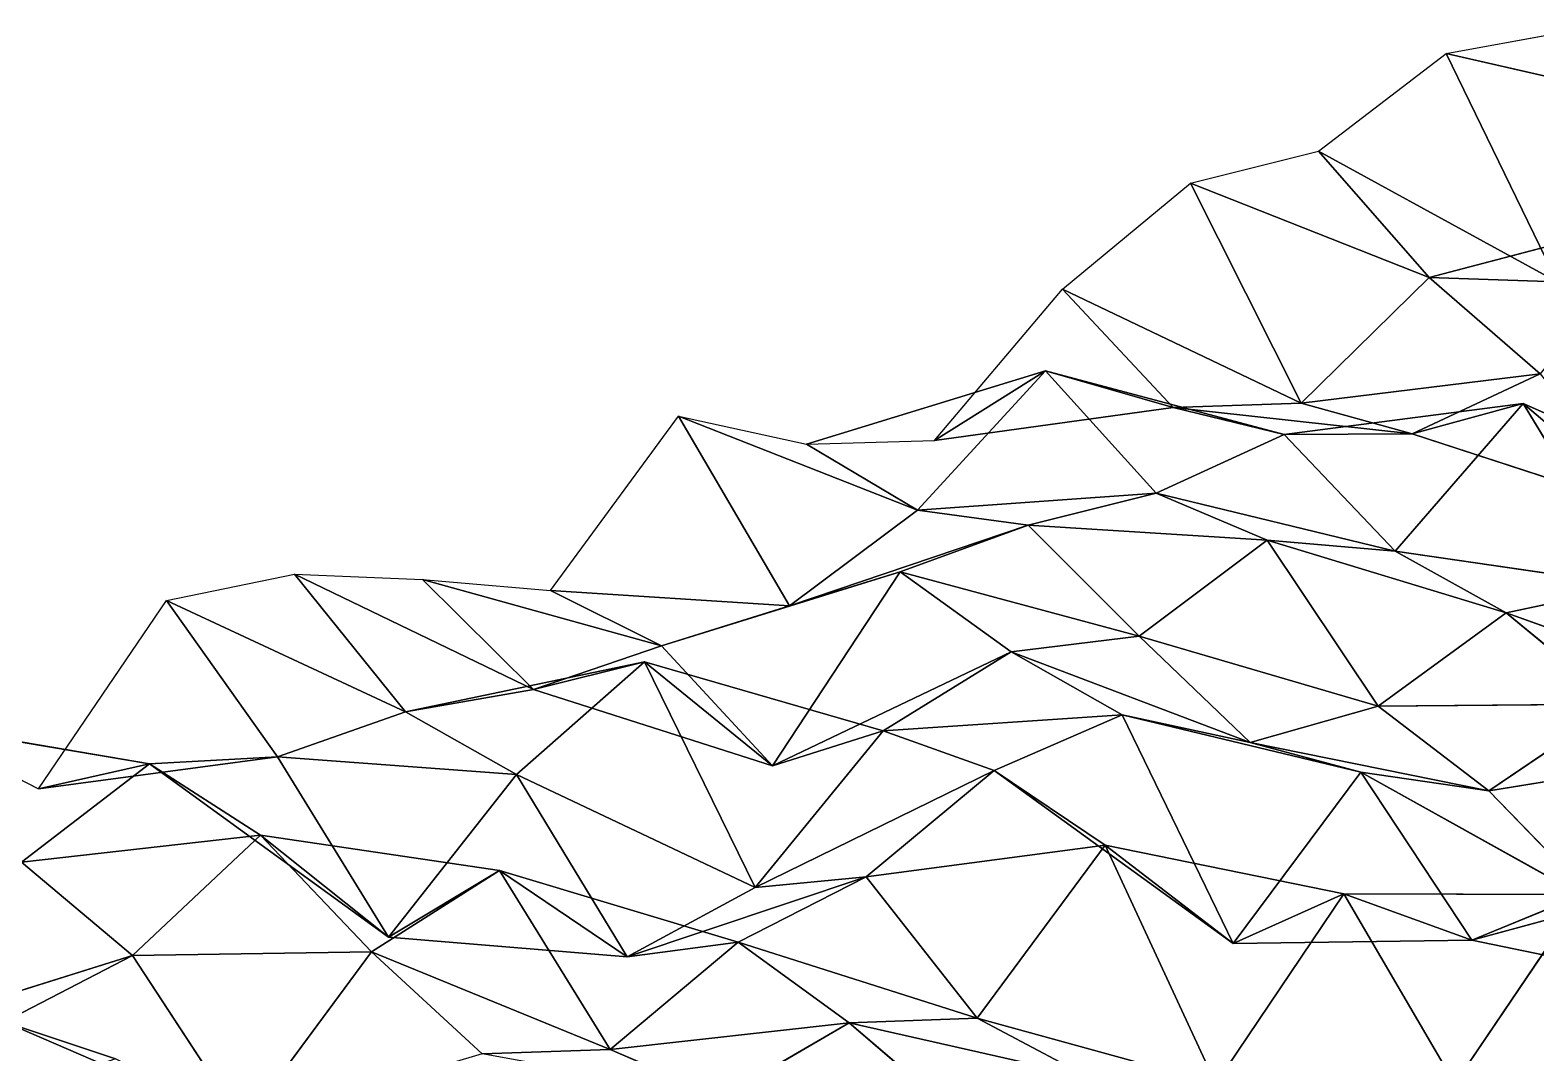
# Model space of a CAD drawing. Header units: metres. Extents: x -3703 to 431, y -1555 to 134.
# Drawn here: x -2053.6 to -1895.7, y -830.3 to -723.1 of the extents above; entities that cross this region are included whole.
import ezdxf

# ---------------------------------------------------------------- set-up
doc = ezdxf.new("R2010")
doc.units = ezdxf.units.M

msp = doc.modelspace()

# ---------------------------------------------------------------- linework, layer by layer
for p, q in [((-1905.13, -725.5519, -4200.374), (-1891.7136, -723.09094, -4173.4287)), ((-1918.5464, -735.7938, -4225.579), (-1905.13, -725.5519, -4200.374)), ((-1880.086, -731.27893, -4211.9243), (-1905.13, -725.5519, -4200.374)), ((-1905.13, -725.5519, -4200.374), (-1893.5024, -749.47217, -4235.3516)), ((-1893.5024, -749.47217, -4235.3516), (-1905.13, -725.5519, -4200.374)), ((-1905.13, -725.5519, -4200.374), (-1880.086, -731.27893, -4211.9243)), ((-1931.9628, -739.14575, -4252.325), (-1918.5464, -735.7938, -4225.579)), ((-1893.5024, -749.47217, -4235.3516), (-1918.5464, -735.7938, -4225.579)), ((-1918.5464, -735.7938, -4225.579), (-1906.9188, -749.0371, -4262.9443)), ((-1906.9188, -749.0371, -4262.9443), (-1918.5464, -735.7938, -4225.579)), ((-1918.5464, -735.7938, -4225.579), (-1893.5024, -749.47217, -4235.3516)), ((-1945.3793, -750.2374, -4277.3403), (-1931.9628, -739.14575, -4252.325)), ((-1906.9188, -749.0371, -4262.9443), (-1931.9628, -739.14575, -4252.325)), ((-1931.9628, -739.14575, -4252.325), (-1920.3353, -762.2014, -4287.496)), ((-1920.3353, -762.2014, -4287.496), (-1931.9628, -739.14575, -4252.325)), ((-1931.9628, -739.14575, -4252.325), (-1906.9188, -749.0371, -4262.9443)), ((-1881.8749, -742.4558, -4277.2476), (-1906.9188, -749.0371, -4262.9443)), ((-1906.9188, -749.0371, -4262.9443), (-1881.8749, -742.4558, -4277.2476)), ((-1906.9188, -749.0371, -4262.9443), (-1920.3353, -762.2014, -4287.496)), ((-1920.3353, -762.2014, -4287.496), (-1906.9188, -749.0371, -4262.9443)), ((-1893.5024, -749.47217, -4235.3516), (-1906.9188, -749.0371, -4262.9443)), ((-1906.9188, -749.0371, -4262.9443), (-1893.5024, -749.47217, -4235.3516)), ((-1906.9188, -749.0371, -4262.9443), (-1895.2914, -759.1345, -4301.013)), ((-1895.2914, -759.1345, -4301.013), (-1906.9188, -749.0371, -4262.9443)), ((-1958.7955, -766.12634, -4301.2827), (-1945.3793, -750.2374, -4277.3403)), ((-1920.3353, -762.2014, -4287.496), (-1945.3793, -750.2374, -4277.3403)), ((-1945.3793, -750.2374, -4277.3403), (-1933.7516, -762.65405, -4314.8906)), ((-1933.7516, -762.65405, -4314.8906), (-1945.3793, -750.2374, -4277.3403)), ((-1945.3793, -750.2374, -4277.3403), (-1920.3353, -762.2014, -4287.496)), ((-1947.1681, -758.8207, -4343.243), (-1972.212, -766.51245, -4328.692)), ((-1972.212, -766.51245, -4328.692), (-1947.1681, -758.8207, -4343.243)), ((-1947.1681, -758.8207, -4343.243), (-1960.5846, -773.41504, -4367.475)), ((-1960.5846, -773.41504, -4367.475), (-1947.1681, -758.8207, -4343.243)), ((-1958.7955, -766.12634, -4301.2827), (-1947.1681, -758.8207, -4343.243)), ((-1947.1681, -758.8207, -4343.243), (-1958.7955, -766.12634, -4301.2827)), ((-1933.7516, -762.65405, -4314.8906), (-1947.1681, -758.8207, -4343.243)), ((-1922.1241, -765.4944, -4354.582), (-1947.1681, -758.8207, -4343.243)), ((-1947.1681, -758.8207, -4343.243), (-1933.7516, -762.65405, -4314.8906)), ((-1947.1681, -758.8207, -4343.243), (-1935.5406, -771.6417, -4380.7026)), ((-1935.5406, -771.6417, -4380.7026), (-1947.1681, -758.8207, -4343.243)), ((-1947.1681, -758.8207, -4343.243), (-1922.1241, -765.4944, -4354.582)), ((-1895.2914, -759.1345, -4301.013), (-1920.3353, -762.2014, -4287.496)), ((-1920.3353, -762.2014, -4287.496), (-1895.2914, -759.1345, -4301.013)), ((-1895.2914, -759.1345, -4301.013), (-1908.7076, -765.42676, -4327.1016)), ((-1908.7076, -765.42676, -4327.1016), (-1895.2914, -759.1345, -4301.013)), ((-1920.3353, -762.2014, -4287.496), (-1933.7516, -762.65405, -4314.8906)), ((-1933.7516, -762.65405, -4314.8906), (-1920.3353, -762.2014, -4287.496)), ((-1897.0802, -762.2416, -4368.1406), (-1922.1241, -765.4944, -4354.582)), ((-1922.1241, -765.4944, -4354.582), (-1897.0802, -762.2416, -4368.1406)), ((-1920.3353, -762.2014, -4287.496), (-1908.7076, -765.42676, -4327.1016)), ((-1908.7076, -765.42676, -4327.1016), (-1920.3353, -762.2014, -4287.496)), ((-1897.0802, -762.2416, -4368.1406), (-1910.4967, -777.71643, -4392.176)), ((-1910.4967, -777.71643, -4392.176), (-1897.0802, -762.2416, -4368.1406)), ((-1908.7076, -765.42676, -4327.1016), (-1897.0802, -762.2416, -4368.1406)), ((-1897.0802, -762.2416, -4368.1406), (-1908.7076, -765.42676, -4327.1016)), ((-1883.6637, -773.5824, -4338.1094), (-1897.0802, -762.2416, -4368.1406)), ((-1872.0361, -773.3329, -4378.4917), (-1897.0802, -762.2416, -4368.1406)), ((-1897.0802, -762.2416, -4368.1406), (-1883.6637, -773.5824, -4338.1094)), ((-1897.0802, -762.2416, -4368.1406), (-1885.4526, -781.36365, -4404.1914)), ((-1885.4526, -781.36365, -4404.1914), (-1897.0802, -762.2416, -4368.1406)), ((-1897.0802, -762.2416, -4368.1406), (-1872.0361, -773.3329, -4378.4917)), ((-1999.0448, -781.8334, -4380.257), (-1985.6285, -763.5571, -4356.848)), ((-1960.5846, -773.41504, -4367.475), (-1985.6285, -763.5571, -4356.848)), ((-1985.6285, -763.5571, -4356.848), (-1972.212, -766.51245, -4328.692)), ((-1985.6285, -763.5571, -4356.848), (-1974.0009, -783.4551, -4392.7256)), ((-1974.0009, -783.4551, -4392.7256), (-1985.6285, -763.5571, -4356.848)), ((-1985.6285, -763.5571, -4356.848), (-1960.5846, -773.41504, -4367.475)), ((-1933.7516, -762.65405, -4314.8906), (-1958.7955, -766.12634, -4301.2827)), ((-1958.7955, -766.12634, -4301.2827), (-1933.7516, -762.65405, -4314.8906)), ((-1908.7076, -765.42676, -4327.1016), (-1933.7516, -762.65405, -4314.8906)), ((-1933.7516, -762.65405, -4314.8906), (-1922.1241, -765.4944, -4354.582)), ((-1922.1241, -765.4944, -4354.582), (-1933.7516, -762.65405, -4314.8906)), ((-1933.7516, -762.65405, -4314.8906), (-1908.7076, -765.42676, -4327.1016)), ((-1922.1241, -765.4944, -4354.582), (-1935.5406, -771.6417, -4380.7026)), ((-1935.5406, -771.6417, -4380.7026), (-1922.1241, -765.4944, -4354.582)), ((-1908.7076, -765.42676, -4327.1016), (-1922.1241, -765.4944, -4354.582)), ((-1922.1241, -765.4944, -4354.582), (-1908.7076, -765.42676, -4327.1016)), ((-1922.1241, -765.4944, -4354.582), (-1910.4967, -777.71643, -4392.176)), ((-1910.4967, -777.71643, -4392.176), (-1922.1241, -765.4944, -4354.582)), ((-1883.6637, -773.5824, -4338.1094), (-1908.7076, -765.42676, -4327.1016)), ((-1908.7076, -765.42676, -4327.1016), (-1883.6637, -773.5824, -4338.1094)), ((-1972.212, -766.51245, -4328.692), (-1958.7955, -766.12634, -4301.2827)), ((-1972.212, -766.51245, -4328.692), (-1960.5846, -773.41504, -4367.475)), ((-1960.5846, -773.41504, -4367.475), (-1972.212, -766.51245, -4328.692)), ((-1935.5406, -771.6417, -4380.7026), (-1960.5846, -773.41504, -4367.475)), ((-1960.5846, -773.41504, -4367.475), (-1935.5406, -771.6417, -4380.7026)), ((-1935.5406, -771.6417, -4380.7026), (-1948.9569, -774.98755, -4407.45)), ((-1948.9569, -774.98755, -4407.45), (-1935.5406, -771.6417, -4380.7026)), ((-1910.4967, -777.71643, -4392.176), (-1935.5406, -771.6417, -4380.7026)), ((-1935.5406, -771.6417, -4380.7026), (-1923.913, -776.5792, -4419.9253)), ((-1923.913, -776.5792, -4419.9253), (-1935.5406, -771.6417, -4380.7026)), ((-1935.5406, -771.6417, -4380.7026), (-1910.4967, -777.71643, -4392.176)), ((-1960.5846, -773.41504, -4367.475), (-1974.0009, -783.4551, -4392.7256)), ((-1974.0009, -783.4551, -4392.7256), (-1960.5846, -773.41504, -4367.475)), ((-1960.5846, -773.41504, -4367.475), (-1948.9569, -774.98755, -4407.45)), ((-1948.9569, -774.98755, -4407.45), (-1960.5846, -773.41504, -4367.475)), ((-1948.9569, -774.98755, -4407.45), (-1974.0009, -783.4551, -4392.7256)), ((-1974.0009, -783.4551, -4392.7256), (-1948.9569, -774.98755, -4407.45)), ((-1948.9569, -774.98755, -4407.45), (-1962.3734, -779.8761, -4433.8525)), ((-1962.3734, -779.8761, -4433.8525), (-1948.9569, -774.98755, -4407.45)), ((-1923.913, -776.5792, -4419.9253), (-1948.9569, -774.98755, -4407.45)), ((-1948.9569, -774.98755, -4407.45), (-1937.3295, -786.6139, -4445.1772)), ((-1937.3295, -786.6139, -4445.1772), (-1948.9569, -774.98755, -4407.45)), ((-1948.9569, -774.98755, -4407.45), (-1923.913, -776.5792, -4419.9253)), ((-1923.913, -776.5792, -4419.9253), (-1937.3295, -786.6139, -4445.1772)), ((-1937.3295, -786.6139, -4445.1772), (-1923.913, -776.5792, -4419.9253)), ((-1910.4967, -777.71643, -4392.176), (-1923.913, -776.5792, -4419.9253)), ((-1898.8689, -784.16956, -4431.0596), (-1923.913, -776.5792, -4419.9253)), ((-1923.913, -776.5792, -4419.9253), (-1910.4967, -777.71643, -4392.176)), ((-1923.913, -776.5792, -4419.9253), (-1912.2854, -793.9529, -4456.367)), ((-1912.2854, -793.9529, -4456.367), (-1923.913, -776.5792, -4419.9253)), ((-1923.913, -776.5792, -4419.9253), (-1898.8689, -784.16956, -4431.0596)), ((-1885.4526, -781.36365, -4404.1914), (-1910.4967, -777.71643, -4392.176)), ((-1910.4967, -777.71643, -4392.176), (-1898.8689, -784.16956, -4431.0596)), ((-1898.8689, -784.16956, -4431.0596), (-1910.4967, -777.71643, -4392.176)), ((-1910.4967, -777.71643, -4392.176), (-1885.4526, -781.36365, -4404.1914)), ((-2039.2941, -782.8884, -4462.5073), (-2025.8776, -780.1217, -4435.631)), ((-2000.8336, -792.2235, -4445.756), (-2025.8776, -780.1217, -4435.631)), ((-2025.8776, -780.1217, -4435.631), (-2012.4613, -780.6852, -4408.0093)), ((-2025.8776, -780.1217, -4435.631), (-2014.2501, -794.563, -4472.728)), ((-2014.2501, -794.563, -4472.728), (-2025.8776, -780.1217, -4435.631)), ((-2025.8776, -780.1217, -4435.631), (-2000.8336, -792.2235, -4445.756)), ((-1987.4174, -787.6344, -4419.2866), (-2012.4613, -780.6852, -4408.0093)), ((-2012.4613, -780.6852, -4408.0093), (-1999.0448, -781.8334, -4380.257)), ((-2012.4613, -780.6852, -4408.0093), (-2000.8336, -792.2235, -4445.756)), ((-2000.8336, -792.2235, -4445.756), (-2012.4613, -780.6852, -4408.0093)), ((-2012.4613, -780.6852, -4408.0093), (-1987.4174, -787.6344, -4419.2866)), ((-1962.3734, -779.8761, -4433.8525), (-1987.4174, -787.6344, -4419.2866)), ((-1987.4174, -787.6344, -4419.2866), (-1962.3734, -779.8761, -4433.8525)), ((-1962.3734, -779.8761, -4433.8525), (-1975.7897, -800.2405, -4456.7944)), ((-1975.7897, -800.2405, -4456.7944), (-1962.3734, -779.8761, -4433.8525)), ((-1974.0009, -783.4551, -4392.7256), (-1962.3734, -779.8761, -4433.8525)), ((-1962.3734, -779.8761, -4433.8525), (-1974.0009, -783.4551, -4392.7256)), ((-1937.3295, -786.6139, -4445.1772), (-1962.3734, -779.8761, -4433.8525)), ((-1962.3734, -779.8761, -4433.8525), (-1950.7457, -788.27844, -4472.3003)), ((-1950.7457, -788.27844, -4472.3003), (-1962.3734, -779.8761, -4433.8525)), ((-1962.3734, -779.8761, -4433.8525), (-1937.3295, -786.6139, -4445.1772)), ((-1885.4526, -781.36365, -4404.1914), (-1898.8689, -784.16956, -4431.0596)), ((-1898.8689, -784.16956, -4431.0596), (-1885.4526, -781.36365, -4404.1914)), ((-2052.7107, -802.6356, -4485.587), (-2039.2941, -782.8884, -4462.5073)), ((-2014.2501, -794.563, -4472.728), (-2039.2941, -782.8884, -4462.5073)), ((-2039.2941, -782.8884, -4462.5073), (-2027.6666, -799.2976, -4499.1646)), ((-2027.6666, -799.2976, -4499.1646), (-2039.2941, -782.8884, -4462.5073)), ((-2039.2941, -782.8884, -4462.5073), (-2014.2501, -794.563, -4472.728)), ((-1974.0009, -783.4551, -4392.7256), (-1999.0448, -781.8334, -4380.257)), ((-1999.0448, -781.8334, -4380.257), (-1987.4174, -787.6344, -4419.2866)), ((-1987.4174, -787.6344, -4419.2866), (-1999.0448, -781.8334, -4380.257)), ((-1999.0448, -781.8334, -4380.257), (-1974.0009, -783.4551, -4392.7256)), ((-1974.0009, -783.4551, -4392.7256), (-1987.4174, -787.6344, -4419.2866)), ((-1987.4174, -787.6344, -4419.2866), (-1974.0009, -783.4551, -4392.7256)), ((-1898.8689, -784.16956, -4431.0596), (-1912.2854, -793.9529, -4456.367)), ((-1912.2854, -793.9529, -4456.367), (-1898.8689, -784.16956, -4431.0596)), ((-1873.825, -793.1814, -4441.8755), (-1898.8689, -784.16956, -4431.0596)), ((-1898.8689, -784.16956, -4431.0596), (-1887.2415, -793.7483, -4469.244)), ((-1887.2415, -793.7483, -4469.244), (-1898.8689, -784.16956, -4431.0596)), ((-1898.8689, -784.16956, -4431.0596), (-1873.825, -793.1814, -4441.8755)), ((-1987.4174, -787.6344, -4419.2866), (-2000.8336, -792.2235, -4445.756)), ((-2000.8336, -792.2235, -4445.756), (-1987.4174, -787.6344, -4419.2866)), ((-1987.4174, -787.6344, -4419.2866), (-1975.7897, -800.2405, -4456.7944)), ((-1975.7897, -800.2405, -4456.7944), (-1987.4174, -787.6344, -4419.2866)), ((-1937.3295, -786.6139, -4445.1772), (-1950.7457, -788.27844, -4472.3003)), ((-1950.7457, -788.27844, -4472.3003), (-1937.3295, -786.6139, -4445.1772)), ((-1912.2854, -793.9529, -4456.367), (-1937.3295, -786.6139, -4445.1772)), ((-1937.3295, -786.6139, -4445.1772), (-1925.7017, -797.7909, -4483.0044)), ((-1925.7017, -797.7909, -4483.0044), (-1937.3295, -786.6139, -4445.1772)), ((-1937.3295, -786.6139, -4445.1772), (-1912.2854, -793.9529, -4456.367)), ((-1989.2062, -789.3303, -4486.7295), (-2014.2501, -794.563, -4472.728)), ((-2014.2501, -794.563, -4472.728), (-1989.2062, -789.3303, -4486.7295)), ((-1989.2062, -789.3303, -4486.7295), (-2002.6227, -801.13745, -4511.5845)), ((-2002.6227, -801.13745, -4511.5845), (-1989.2062, -789.3303, -4486.7295)), ((-2000.8336, -792.2235, -4445.756), (-1989.2062, -789.3303, -4486.7295)), ((-1989.2062, -789.3303, -4486.7295), (-2000.8336, -792.2235, -4445.756)), ((-1975.7897, -800.2405, -4456.7944), (-1989.2062, -789.3303, -4486.7295)), ((-1964.1622, -796.5552, -4497.945), (-1989.2062, -789.3303, -4486.7295)), ((-1989.2062, -789.3303, -4486.7295), (-1975.7897, -800.2405, -4456.7944)), ((-1989.2062, -789.3303, -4486.7295), (-1977.5787, -812.98145, -4521.767)), ((-1977.5787, -812.98145, -4521.767), (-1989.2062, -789.3303, -4486.7295)), ((-1989.2062, -789.3303, -4486.7295), (-1964.1622, -796.5552, -4497.945)), ((-1950.7457, -788.27844, -4472.3003), (-1975.7897, -800.2405, -4456.7944)), ((-1975.7897, -800.2405, -4456.7944), (-1950.7457, -788.27844, -4472.3003)), ((-1950.7457, -788.27844, -4472.3003), (-1964.1622, -796.5552, -4497.945)), ((-1964.1622, -796.5552, -4497.945), (-1950.7457, -788.27844, -4472.3003)), ((-1925.7017, -797.7909, -4483.0044), (-1950.7457, -788.27844, -4472.3003)), ((-1950.7457, -788.27844, -4472.3003), (-1939.1182, -794.8894, -4511.1484)), ((-1939.1182, -794.8894, -4511.1484), (-1950.7457, -788.27844, -4472.3003)), ((-1950.7457, -788.27844, -4472.3003), (-1925.7017, -797.7909, -4483.0044)), ((-2000.8336, -792.2235, -4445.756), (-2014.2501, -794.563, -4472.728)), ((-2014.2501, -794.563, -4472.728), (-2000.8336, -792.2235, -4445.756)), ((-1975.7897, -800.2405, -4456.7944), (-2000.8336, -792.2235, -4445.756)), ((-2000.8336, -792.2235, -4445.756), (-1975.7897, -800.2405, -4456.7944)), ((-1912.2854, -793.9529, -4456.367), (-1925.7017, -797.7909, -4483.0044)), ((-1925.7017, -797.7909, -4483.0044), (-1912.2854, -793.9529, -4456.367)), ((-1887.2415, -793.7483, -4469.244), (-1912.2854, -793.9529, -4456.367)), ((-1912.2854, -793.9529, -4456.367), (-1887.2415, -793.7483, -4469.244)), ((-1912.2854, -793.9529, -4456.367), (-1900.6577, -802.8501, -4494.7046)), ((-1900.6577, -802.8501, -4494.7046), (-1912.2854, -793.9529, -4456.367)), ((-1887.2415, -793.7483, -4469.244), (-1900.6577, -802.8501, -4494.7046)), ((-1900.6577, -802.8501, -4494.7046), (-1887.2415, -793.7483, -4469.244)), ((-2014.2501, -794.563, -4472.728), (-2027.6666, -799.2976, -4499.1646)), ((-2027.6666, -799.2976, -4499.1646), (-2014.2501, -794.563, -4472.728)), ((-2014.2501, -794.563, -4472.728), (-2002.6227, -801.13745, -4511.5845)), ((-2002.6227, -801.13745, -4511.5845), (-2014.2501, -794.563, -4472.728)), ((-1939.1182, -794.8894, -4511.1484), (-1964.1622, -796.5552, -4497.945)), ((-1964.1622, -796.5552, -4497.945), (-1939.1182, -794.8894, -4511.1484)), ((-1939.1182, -794.8894, -4511.1484), (-1952.5347, -800.69775, -4537.345)), ((-1952.5347, -800.69775, -4537.345), (-1939.1182, -794.8894, -4511.1484)), ((-1925.7017, -797.7909, -4483.0044), (-1939.1182, -794.8894, -4511.1484)), ((-1914.0742, -800.8943, -4522.637), (-1939.1182, -794.8894, -4511.1484)), ((-1939.1182, -794.8894, -4511.1484), (-1925.7017, -797.7909, -4483.0044)), ((-1939.1182, -794.8894, -4511.1484), (-1927.4907, -818.8469, -4546.118)), ((-1927.4907, -818.8469, -4546.118), (-1939.1182, -794.8894, -4511.1484)), ((-1939.1182, -794.8894, -4511.1484), (-1914.0742, -800.8943, -4522.637)), ((-2041.0829, -800.0277, -4526.497), (-2066.127, -795.7649, -4514.619)), ((-2066.127, -795.7649, -4514.619), (-2052.7107, -802.6356, -4485.587)), ((-2066.127, -795.7649, -4514.619), (-2041.0829, -800.0277, -4526.497)), ((-1964.1622, -796.5552, -4497.945), (-1977.5787, -812.98145, -4521.767)), ((-1977.5787, -812.98145, -4521.767), (-1964.1622, -796.5552, -4497.945)), ((-1975.7897, -800.2405, -4456.7944), (-1964.1622, -796.5552, -4497.945)), ((-1964.1622, -796.5552, -4497.945), (-1975.7897, -800.2405, -4456.7944)), ((-1964.1622, -796.5552, -4497.945), (-1952.5347, -800.69775, -4537.345)), ((-1952.5347, -800.69775, -4537.345), (-1964.1622, -796.5552, -4497.945)), ((-1900.6577, -802.8501, -4494.7046), (-1925.7017, -797.7909, -4483.0044)), ((-1925.7017, -797.7909, -4483.0044), (-1914.0742, -800.8943, -4522.637)), ((-1914.0742, -800.8943, -4522.637), (-1925.7017, -797.7909, -4483.0044)), ((-1925.7017, -797.7909, -4483.0044), (-1900.6577, -802.8501, -4494.7046)), ((-1875.6138, -798.8008, -4508.441), (-1900.6577, -802.8501, -4494.7046)), ((-1900.6577, -802.8501, -4494.7046), (-1875.6138, -798.8008, -4508.441)), ((-2041.0829, -800.0277, -4526.497), (-2054.4995, -810.3219, -4551.691)), ((-2054.4995, -810.3219, -4551.691), (-2041.0829, -800.0277, -4526.497)), ((-2027.6666, -799.2976, -4499.1646), (-2052.7107, -802.6356, -4485.587)), ((-2052.7107, -802.6356, -4485.587), (-2027.6666, -799.2976, -4499.1646)), ((-2052.7107, -802.6356, -4485.587), (-2041.0829, -800.0277, -4526.497)), ((-2041.0829, -800.0277, -4526.497), (-2052.7107, -802.6356, -4485.587)), ((-2027.6666, -799.2976, -4499.1646), (-2041.0829, -800.0277, -4526.497)), ((-2041.0829, -800.0277, -4526.497), (-2027.6666, -799.2976, -4499.1646)), ((-2016.039, -818.1852, -4535.268), (-2041.0829, -800.0277, -4526.497)), ((-2041.0829, -800.0277, -4526.497), (-2029.4554, -807.50903, -4565.151)), ((-2029.4554, -807.50903, -4565.151), (-2041.0829, -800.0277, -4526.497)), ((-2041.0829, -800.0277, -4526.497), (-2016.039, -818.1852, -4535.268)), ((-2002.6227, -801.13745, -4511.5845), (-2027.6666, -799.2976, -4499.1646)), ((-2027.6666, -799.2976, -4499.1646), (-2016.039, -818.1852, -4535.268)), ((-2016.039, -818.1852, -4535.268), (-2027.6666, -799.2976, -4499.1646)), ((-2027.6666, -799.2976, -4499.1646), (-2002.6227, -801.13745, -4511.5845)), ((-2002.6227, -801.13745, -4511.5845), (-2016.039, -818.1852, -4535.268)), ((-2016.039, -818.1852, -4535.268), (-2002.6227, -801.13745, -4511.5845)), ((-1977.5787, -812.98145, -4521.767), (-2002.6227, -801.13745, -4511.5845)), ((-2002.6227, -801.13745, -4511.5845), (-1990.995, -820.24854, -4547.638)), ((-1990.995, -820.24854, -4547.638), (-2002.6227, -801.13745, -4511.5845)), ((-2002.6227, -801.13745, -4511.5845), (-1977.5787, -812.98145, -4521.767)), ((-1952.5347, -800.69775, -4537.345), (-1977.5787, -812.98145, -4521.767)), ((-1977.5787, -812.98145, -4521.767), (-1952.5347, -800.69775, -4537.345)), ((-1952.5347, -800.69775, -4537.345), (-1965.951, -811.8633, -4562.344)), ((-1965.951, -811.8633, -4562.344), (-1952.5347, -800.69775, -4537.345)), ((-1927.4907, -818.8469, -4546.118), (-1952.5347, -800.69775, -4537.345)), ((-1952.5347, -800.69775, -4537.345), (-1940.907, -808.546, -4575.9175)), ((-1940.907, -808.546, -4575.9175), (-1952.5347, -800.69775, -4537.345)), ((-1952.5347, -800.69775, -4537.345), (-1927.4907, -818.8469, -4546.118)), ((-1914.0742, -800.8943, -4522.637), (-1927.4907, -818.8469, -4546.118)), ((-1927.4907, -818.8469, -4546.118), (-1914.0742, -800.8943, -4522.637)), ((-1900.6577, -802.8501, -4494.7046), (-1914.0742, -800.8943, -4522.637)), ((-1889.0303, -814.855, -4532.3467), (-1914.0742, -800.8943, -4522.637)), ((-1914.0742, -800.8943, -4522.637), (-1900.6577, -802.8501, -4494.7046)), ((-1914.0742, -800.8943, -4522.637), (-1902.4468, -818.4978, -4559.0273)), ((-1902.4468, -818.4978, -4559.0273), (-1914.0742, -800.8943, -4522.637)), ((-1914.0742, -800.8943, -4522.637), (-1889.0303, -814.855, -4532.3467)), ((-1900.6577, -802.8501, -4494.7046), (-1889.0303, -814.855, -4532.3467)), ((-1889.0303, -814.855, -4532.3467), (-1900.6577, -802.8501, -4494.7046)), ((-2029.4554, -807.50903, -4565.151), (-2054.4995, -810.3219, -4551.691)), ((-2054.4995, -810.3219, -4551.691), (-2029.4554, -807.50903, -4565.151)), ((-2029.4554, -807.50903, -4565.151), (-2042.8717, -820.0939, -4589.832)), ((-2042.8717, -820.0939, -4589.832), (-2029.4554, -807.50903, -4565.151)), ((-2016.039, -818.1852, -4535.268), (-2029.4554, -807.50903, -4565.151)), ((-2004.4115, -811.2064, -4577.1553), (-2029.4554, -807.50903, -4565.151)), ((-2029.4554, -807.50903, -4565.151), (-2016.039, -818.1852, -4535.268)), ((-2029.4554, -807.50903, -4565.151), (-2017.8278, -819.72144, -4602.7466)), ((-2017.8278, -819.72144, -4602.7466), (-2029.4554, -807.50903, -4565.151)), ((-2029.4554, -807.50903, -4565.151), (-2004.4115, -811.2064, -4577.1553)), ((-1940.907, -808.546, -4575.9175), (-1965.951, -811.8633, -4562.344)), ((-1965.951, -811.8633, -4562.344), (-1940.907, -808.546, -4575.9175)), ((-1940.907, -808.546, -4575.9175), (-1954.3235, -826.6885, -4599.356)), ((-1954.3235, -826.6885, -4599.356), (-1940.907, -808.546, -4575.9175)), ((-1927.4907, -818.8469, -4546.118), (-1940.907, -808.546, -4575.9175)), ((-1915.863, -813.64404, -4587.6084), (-1940.907, -808.546, -4575.9175)), ((-1940.907, -808.546, -4575.9175), (-1927.4907, -818.8469, -4546.118)), ((-1940.907, -808.546, -4575.9175), (-1929.2795, -833.5707, -4610.6484)), ((-1929.2795, -833.5707, -4610.6484), (-1940.907, -808.546, -4575.9175)), ((-1940.907, -808.546, -4575.9175), (-1915.863, -813.64404, -4587.6084)), ((-2054.4995, -810.3219, -4551.691), (-2042.8717, -820.0939, -4589.832)), ((-2042.8717, -820.0939, -4589.832), (-2054.4995, -810.3219, -4551.691)), ((-2004.4115, -811.2064, -4577.1553), (-2017.8278, -819.72144, -4602.7466)), ((-2017.8278, -819.72144, -4602.7466), (-2004.4115, -811.2064, -4577.1553)), ((-2016.039, -818.1852, -4535.268), (-2004.4115, -811.2064, -4577.1553)), ((-2004.4115, -811.2064, -4577.1553), (-2016.039, -818.1852, -4535.268)), ((-1990.995, -820.24854, -4547.638), (-2004.4115, -811.2064, -4577.1553)), ((-1979.3676, -818.7118, -4588.308), (-2004.4115, -811.2064, -4577.1553)), ((-2004.4115, -811.2064, -4577.1553), (-1990.995, -820.24854, -4547.638)), ((-2004.4115, -811.2064, -4577.1553), (-1992.7838, -829.95386, -4613.29)), ((-1992.7838, -829.95386, -4613.29), (-2004.4115, -811.2064, -4577.1553)), ((-2004.4115, -811.2064, -4577.1553), (-1979.3676, -818.7118, -4588.308)), ((-1965.951, -811.8633, -4562.344), (-1990.995, -820.24854, -4547.638)), ((-1990.995, -820.24854, -4547.638), (-1965.951, -811.8633, -4562.344)), ((-1977.5787, -812.98145, -4521.767), (-1990.995, -820.24854, -4547.638)), ((-1990.995, -820.24854, -4547.638), (-1977.5787, -812.98145, -4521.767)), ((-1965.951, -811.8633, -4562.344), (-1979.3676, -818.7118, -4588.308)), ((-1979.3676, -818.7118, -4588.308), (-1965.951, -811.8633, -4562.344)), ((-1977.5787, -812.98145, -4521.767), (-1965.951, -811.8633, -4562.344)), ((-1965.951, -811.8633, -4562.344), (-1977.5787, -812.98145, -4521.767)), ((-1965.951, -811.8633, -4562.344), (-1954.3235, -826.6885, -4599.356)), ((-1954.3235, -826.6885, -4599.356), (-1965.951, -811.8633, -4562.344)), ((-1915.863, -813.64404, -4587.6084), (-1929.2795, -833.5707, -4610.6484)), ((-1929.2795, -833.5707, -4610.6484), (-1915.863, -813.64404, -4587.6084)), ((-1927.4907, -818.8469, -4546.118), (-1915.863, -813.64404, -4587.6084)), ((-1915.863, -813.64404, -4587.6084), (-1927.4907, -818.8469, -4546.118)), ((-1902.4468, -818.4978, -4559.0273), (-1915.863, -813.64404, -4587.6084)), ((-1890.8191, -813.7207, -4600.423), (-1915.863, -813.64404, -4587.6084)), ((-1915.863, -813.64404, -4587.6084), (-1902.4468, -818.4978, -4559.0273)), ((-1915.863, -813.64404, -4587.6084), (-1904.2356, -833.5491, -4623.4844)), ((-1904.2356, -833.5491, -4623.4844), (-1915.863, -813.64404, -4587.6084)), ((-1915.863, -813.64404, -4587.6084), (-1890.8191, -813.7207, -4600.423)), ((-1890.8191, -813.7207, -4600.423), (-1904.2356, -833.5491, -4623.4844)), ((-1904.2356, -833.5491, -4623.4844), (-1890.8191, -813.7207, -4600.423)), ((-1902.4468, -818.4978, -4559.0273), (-1890.8191, -813.7207, -4600.423)), ((-1890.8191, -813.7207, -4600.423), (-1902.4468, -818.4978, -4559.0273)), ((-1889.0303, -814.855, -4532.3467), (-1902.4468, -818.4978, -4559.0273)), ((-1902.4468, -818.4978, -4559.0273), (-1889.0303, -814.855, -4532.3467)), ((-1990.995, -820.24854, -4547.638), (-2016.039, -818.1852, -4535.268)), ((-2016.039, -818.1852, -4535.268), (-1990.995, -820.24854, -4547.638)), ((-1979.3676, -818.7118, -4588.308), (-1992.7838, -829.95386, -4613.29)), ((-1992.7838, -829.95386, -4613.29), (-1979.3676, -818.7118, -4588.308)), ((-1990.995, -820.24854, -4547.638), (-1979.3676, -818.7118, -4588.308)), ((-1979.3676, -818.7118, -4588.308), (-1990.995, -820.24854, -4547.638)), ((-1954.3235, -826.6885, -4599.356), (-1979.3676, -818.7118, -4588.308)), ((-1979.3676, -818.7118, -4588.308), (-1967.7399, -827.1738, -4626.7427)), ((-1967.7399, -827.1738, -4626.7427), (-1979.3676, -818.7118, -4588.308)), ((-1979.3676, -818.7118, -4588.308), (-1954.3235, -826.6885, -4599.356)), ((-1902.4468, -818.4978, -4559.0273), (-1927.4907, -818.8469, -4546.118)), ((-1927.4907, -818.8469, -4546.118), (-1902.4468, -818.4978, -4559.0273)), ((-1877.4028, -823.68005, -4570.6997), (-1902.4468, -818.4978, -4559.0273)), ((-1902.4468, -818.4978, -4559.0273), (-1877.4028, -823.68005, -4570.6997)), ((-2042.8717, -820.0939, -4589.832), (-2067.9158, -827.9739, -4575.239)), ((-2067.9158, -827.9739, -4575.239), (-2042.8717, -820.0939, -4589.832)), ((-2042.8717, -820.0939, -4589.832), (-2056.2883, -827.0465, -4615.773)), ((-2056.2883, -827.0465, -4615.773), (-2042.8717, -820.0939, -4589.832)), ((-2017.8278, -819.72144, -4602.7466), (-2042.8717, -820.0939, -4589.832)), ((-2042.8717, -820.0939, -4589.832), (-2017.8278, -819.72144, -4602.7466)), ((-2042.8717, -820.0939, -4589.832), (-2031.2443, -837.8805, -4626.1816)), ((-2031.2443, -837.8805, -4626.1816), (-2042.8717, -820.0939, -4589.832)), ((-2017.8278, -819.72144, -4602.7466), (-2031.2443, -837.8805, -4626.1816)), ((-2031.2443, -837.8805, -4626.1816), (-2017.8278, -819.72144, -4602.7466)), ((-1992.7838, -829.95386, -4613.29), (-2017.8278, -819.72144, -4602.7466)), ((-2017.8278, -819.72144, -4602.7466), (-2006.2003, -830.40283, -4640.6846)), ((-2006.2003, -830.40283, -4640.6846), (-2017.8278, -819.72144, -4602.7466)), ((-2017.8278, -819.72144, -4602.7466), (-1992.7838, -829.95386, -4613.29)), ((-2031.2443, -837.8805, -4626.1816), (-2056.2883, -827.0465, -4615.773)), ((-2056.2883, -827.0465, -4615.773), (-2044.6608, -830.9595, -4655.2246)), ((-2044.6608, -830.9595, -4655.2246), (-2056.2883, -827.0465, -4615.773)), ((-2056.2883, -827.0465, -4615.773), (-2031.2443, -837.8805, -4626.1816)), ((-1967.7399, -827.1738, -4626.7427), (-1992.7838, -829.95386, -4613.29)), ((-1992.7838, -829.95386, -4613.29), (-1967.7399, -827.1738, -4626.7427)), ((-1967.7399, -827.1738, -4626.7427), (-1981.1564, -834.978, -4652.493)), ((-1981.1564, -834.978, -4652.493), (-1967.7399, -827.1738, -4626.7427)), ((-1954.3235, -826.6885, -4599.356), (-1967.7399, -827.1738, -4626.7427)), ((-1967.7399, -827.1738, -4626.7427), (-1954.3235, -826.6885, -4599.356)), ((-1942.6958, -832.8352, -4638.308), (-1967.7399, -827.1738, -4626.7427)), ((-1967.7399, -827.1738, -4626.7427), (-1956.1123, -837.1022, -4664.849)), ((-1956.1123, -837.1022, -4664.849), (-1967.7399, -827.1738, -4626.7427)), ((-1967.7399, -827.1738, -4626.7427), (-1942.6958, -832.8352, -4638.308)), ((-1929.2795, -833.5707, -4610.6484), (-1954.3235, -826.6885, -4599.356)), ((-1954.3235, -826.6885, -4599.356), (-1942.6958, -832.8352, -4638.308)), ((-1942.6958, -832.8352, -4638.308), (-1954.3235, -826.6885, -4599.356)), ((-1954.3235, -826.6885, -4599.356), (-1929.2795, -833.5707, -4610.6484)), ((-1992.7838, -829.95386, -4613.29), (-2006.2003, -830.40283, -4640.6846)), ((-2006.2003, -830.40283, -4640.6846), (-1992.7838, -829.95386, -4613.29)), ((-1992.7838, -829.95386, -4613.29), (-1981.1564, -834.978, -4652.493)), ((-1981.1564, -834.978, -4652.493), (-1992.7838, -829.95386, -4613.29))]:
    msp.add_line(p, q)
for points in [[(-1891.7136, -723.09094, -4173.4287), (-1880.086, -731.27893, -4211.9243), (-1905.13, -725.5519, -4200.374), (-1905.1299, -725.55176, -4200.374)], [(-1905.13, -725.5519, -4200.374), (-1893.5024, -749.47217, -4235.3516), (-1918.5464, -735.7938, -4225.579), (-1918.5463, -735.7937, -4225.579)], [(-1893.5024, -749.47217, -4235.3516), (-1905.13, -725.5519, -4200.374), (-1880.086, -731.27893, -4211.9243), (-1880.0859, -731.2788, -4211.9243)], [(-1918.5464, -735.7938, -4225.579), (-1906.9188, -749.0371, -4262.9443), (-1931.9628, -739.14575, -4252.325), (-1931.9626, -739.1456, -4252.325)], [(-1906.9188, -749.0371, -4262.9443), (-1918.5464, -735.7938, -4225.579), (-1893.5024, -749.47217, -4235.3516), (-1893.5023, -749.47205, -4235.3516)], [(-1931.9628, -739.14575, -4252.325), (-1920.3353, -762.2014, -4287.496), (-1945.3793, -750.2374, -4277.3403), (-1945.3792, -750.2373, -4277.3403)], [(-1920.3353, -762.2014, -4287.496), (-1931.9628, -739.14575, -4252.325), (-1906.9188, -749.0371, -4262.9443), (-1906.9187, -749.037, -4262.9443)], [(-1895.2914, -759.1345, -4301.013), (-1906.9188, -749.0371, -4262.9443), (-1881.8749, -742.4558, -4277.2476), (-1881.8748, -742.4557, -4277.2476)], [(-1893.5024, -749.47217, -4235.3516), (-1881.8749, -742.4558, -4277.2476), (-1906.9188, -749.0371, -4262.9443), (-1906.9187, -749.037, -4262.9443)], [(-1906.9188, -749.0371, -4262.9443), (-1895.2914, -759.1345, -4301.013), (-1920.3353, -762.2014, -4287.496), (-1920.3352, -762.2013, -4287.496)], [(-1945.3793, -750.2374, -4277.3403), (-1933.7516, -762.65405, -4314.8906), (-1958.7955, -766.12634, -4301.2827), (-1958.7954, -766.1262, -4301.2827)], [(-1933.7516, -762.65405, -4314.8906), (-1945.3793, -750.2374, -4277.3403), (-1920.3353, -762.2014, -4287.496), (-1920.3352, -762.2013, -4287.496)], [(-1960.5846, -773.41504, -4367.475), (-1972.212, -766.51245, -4328.692), (-1947.1681, -758.8207, -4343.243), (-1947.168, -758.82056, -4343.243)], [(-1958.7955, -766.12634, -4301.2827), (-1947.1681, -758.8207, -4343.243), (-1972.212, -766.51245, -4328.692), (-1972.2119, -766.5123, -4328.692)], [(-1947.1681, -758.8207, -4343.243), (-1935.5406, -771.6417, -4380.7026), (-1960.5846, -773.41504, -4367.475), (-1960.5845, -773.4149, -4367.475)], [(-1947.1681, -758.8207, -4343.243), (-1958.7955, -766.12634, -4301.2827), (-1933.7516, -762.65405, -4314.8906), (-1933.7515, -762.65393, -4314.8906)], [(-1933.7516, -762.65405, -4314.8906), (-1922.1241, -765.4944, -4354.582), (-1947.1681, -758.8207, -4343.243), (-1947.168, -758.82056, -4343.243)], [(-1935.5406, -771.6417, -4380.7026), (-1947.1681, -758.8207, -4343.243), (-1922.1241, -765.4944, -4354.582), (-1922.124, -765.49426, -4354.582)], [(-1908.7076, -765.42676, -4327.1016), (-1920.3353, -762.2014, -4287.496), (-1895.2914, -759.1345, -4301.013), (-1895.2913, -759.1344, -4301.013)], [(-1895.2914, -759.1345, -4301.013), (-1883.6637, -773.5824, -4338.1094), (-1908.7076, -765.42676, -4327.1016), (-1908.7075, -765.42664, -4327.1016)], [(-1920.3353, -762.2014, -4287.496), (-1908.7076, -765.42676, -4327.1016), (-1933.7516, -762.65405, -4314.8906), (-1933.7515, -762.65393, -4314.8906)], [(-1910.4967, -777.71643, -4392.176), (-1922.1241, -765.4944, -4354.582), (-1897.0802, -762.2416, -4368.1406), (-1897.0801, -762.24146, -4368.1406)], [(-1908.7076, -765.42676, -4327.1016), (-1897.0802, -762.2416, -4368.1406), (-1922.1241, -765.4944, -4354.582), (-1922.124, -765.49426, -4354.582)], [(-1897.0802, -762.2416, -4368.1406), (-1885.4526, -781.36365, -4404.1914), (-1910.4967, -777.71643, -4392.176), (-1910.4966, -777.7163, -4392.176)], [(-1897.0802, -762.2416, -4368.1406), (-1908.7076, -765.42676, -4327.1016), (-1883.6637, -773.5824, -4338.1094), (-1883.6636, -773.5823, -4338.1094)], [(-1883.6637, -773.5824, -4338.1094), (-1872.0361, -773.3329, -4378.4917), (-1897.0802, -762.2416, -4368.1406), (-1897.0801, -762.24146, -4368.1406)], [(-1885.4526, -781.36365, -4404.1914), (-1897.0802, -762.2416, -4368.1406), (-1872.0361, -773.3329, -4378.4917), (-1872.036, -773.33276, -4378.4917)], [(-1985.6285, -763.5571, -4356.848), (-1974.0009, -783.4551, -4392.7256), (-1999.0448, -781.8334, -4380.257), (-1999.0447, -781.83325, -4380.257)], [(-1972.212, -766.51245, -4328.692), (-1960.5846, -773.41504, -4367.475), (-1985.6285, -763.5571, -4356.848), (-1985.6284, -763.557, -4356.848)], [(-1974.0009, -783.4551, -4392.7256), (-1985.6285, -763.5571, -4356.848), (-1960.5846, -773.41504, -4367.475), (-1960.5845, -773.4149, -4367.475)], [(-1922.1241, -765.4944, -4354.582), (-1933.7516, -762.65405, -4314.8906), (-1908.7076, -765.42676, -4327.1016), (-1908.7075, -765.42664, -4327.1016)], [(-1922.1241, -765.4944, -4354.582), (-1910.4967, -777.71643, -4392.176), (-1935.5406, -771.6417, -4380.7026), (-1935.5405, -771.6416, -4380.7026)], [(-1948.9569, -774.98755, -4407.45), (-1960.5846, -773.41504, -4367.475), (-1935.5406, -771.6417, -4380.7026), (-1935.5405, -771.6416, -4380.7026)], [(-1935.5406, -771.6417, -4380.7026), (-1923.913, -776.5792, -4419.9253), (-1948.9569, -774.98755, -4407.45), (-1948.9568, -774.9874, -4407.45)], [(-1923.913, -776.5792, -4419.9253), (-1935.5406, -771.6417, -4380.7026), (-1910.4967, -777.71643, -4392.176), (-1910.4966, -777.7163, -4392.176)], [(-1960.5846, -773.41504, -4367.475), (-1948.9569, -774.98755, -4407.45), (-1974.0009, -783.4551, -4392.7256), (-1974.0007, -783.45496, -4392.7256)], [(-1962.3734, -779.8761, -4433.8525), (-1974.0009, -783.4551, -4392.7256), (-1948.9569, -774.98755, -4407.45), (-1948.9568, -774.9874, -4407.45)], [(-1948.9569, -774.98755, -4407.45), (-1937.3295, -786.6139, -4445.1772), (-1962.3734, -779.8761, -4433.8525), (-1962.3733, -779.876, -4433.8525)], [(-1937.3295, -786.6139, -4445.1772), (-1948.9569, -774.98755, -4407.45), (-1923.913, -776.5792, -4419.9253), (-1923.9128, -776.5791, -4419.9253)], [(-1923.913, -776.5792, -4419.9253), (-1912.2854, -793.9529, -4456.367), (-1937.3295, -786.6139, -4445.1772), (-1937.3293, -786.6138, -4445.1772)], [(-1910.4967, -777.71643, -4392.176), (-1898.8689, -784.16956, -4431.0596), (-1923.913, -776.5792, -4419.9253), (-1923.9128, -776.5791, -4419.9253)], [(-1912.2854, -793.9529, -4456.367), (-1923.913, -776.5792, -4419.9253), (-1898.8689, -784.16956, -4431.0596), (-1898.8688, -784.16943, -4431.0596)], [(-1898.8689, -784.16956, -4431.0596), (-1910.4967, -777.71643, -4392.176), (-1885.4526, -781.36365, -4404.1914), (-1885.4525, -781.3635, -4404.1914)], [(-2025.8776, -780.1217, -4435.631), (-2014.2501, -794.563, -4472.728), (-2039.2941, -782.8884, -4462.5073), (-2039.294, -782.8883, -4462.5073)], [(-2012.4613, -780.6852, -4408.0093), (-2000.8336, -792.2235, -4445.756), (-2025.8776, -780.1217, -4435.631), (-2025.8774, -780.1216, -4435.631)], [(-2014.2501, -794.563, -4472.728), (-2025.8776, -780.1217, -4435.631), (-2000.8336, -792.2235, -4445.756), (-2000.8335, -792.2234, -4445.756)], [(-1999.0448, -781.8334, -4380.257), (-1987.4174, -787.6344, -4419.2866), (-2012.4613, -780.6852, -4408.0093), (-2012.4612, -780.68506, -4408.0093)], [(-2000.8336, -792.2235, -4445.756), (-2012.4613, -780.6852, -4408.0093), (-1987.4174, -787.6344, -4419.2866), (-1987.4172, -787.6343, -4419.2866)], [(-1975.7897, -800.2405, -4456.7944), (-1987.4174, -787.6344, -4419.2866), (-1962.3734, -779.8761, -4433.8525), (-1962.3733, -779.876, -4433.8525)], [(-1974.0009, -783.4551, -4392.7256), (-1962.3734, -779.8761, -4433.8525), (-1987.4174, -787.6344, -4419.2866), (-1987.4172, -787.6343, -4419.2866)], [(-1962.3734, -779.8761, -4433.8525), (-1950.7457, -788.27844, -4472.3003), (-1975.7897, -800.2405, -4456.7944), (-1975.7896, -800.24036, -4456.7944)], [(-1950.7457, -788.27844, -4472.3003), (-1962.3734, -779.8761, -4433.8525), (-1937.3295, -786.6139, -4445.1772), (-1937.3293, -786.6138, -4445.1772)], [(-1885.4526, -781.36365, -4404.1914), (-1873.825, -793.1814, -4441.8755), (-1898.8689, -784.16956, -4431.0596), (-1898.8688, -784.16943, -4431.0596)], [(-2039.2941, -782.8884, -4462.5073), (-2027.6666, -799.2976, -4499.1646), (-2052.7107, -802.6356, -4485.587), (-2052.7107, -802.6355, -4485.587)], [(-2027.6666, -799.2976, -4499.1646), (-2039.2941, -782.8884, -4462.5073), (-2014.2501, -794.563, -4472.728), (-2014.25, -794.56287, -4472.728)], [(-1987.4174, -787.6344, -4419.2866), (-1999.0448, -781.8334, -4380.257), (-1974.0009, -783.4551, -4392.7256), (-1974.0007, -783.45496, -4392.7256)], [(-1898.8689, -784.16956, -4431.0596), (-1887.2415, -793.7483, -4469.244), (-1912.2854, -793.9529, -4456.367), (-1912.2853, -793.95276, -4456.367)], [(-1887.2415, -793.7483, -4469.244), (-1898.8689, -784.16956, -4431.0596), (-1873.825, -793.1814, -4441.8755), (-1873.8248, -793.1813, -4441.8755)], [(-1987.4174, -787.6344, -4419.2866), (-1975.7897, -800.2405, -4456.7944), (-2000.8336, -792.2235, -4445.756), (-2000.8335, -792.2234, -4445.756)], [(-1937.3295, -786.6139, -4445.1772), (-1925.7017, -797.7909, -4483.0044), (-1950.7457, -788.27844, -4472.3003), (-1950.7456, -788.2783, -4472.3003)], [(-1925.7017, -797.7909, -4483.0044), (-1937.3295, -786.6139, -4445.1772), (-1912.2854, -793.9529, -4456.367), (-1912.2853, -793.95276, -4456.367)], [(-2002.6227, -801.13745, -4511.5845), (-2014.2501, -794.563, -4472.728), (-1989.2062, -789.3303, -4486.7295), (-1989.206, -789.3302, -4486.7295)], [(-2000.8336, -792.2235, -4445.756), (-1989.2062, -789.3303, -4486.7295), (-2014.2501, -794.563, -4472.728), (-2014.25, -794.56287, -4472.728)], [(-1989.2062, -789.3303, -4486.7295), (-1977.5787, -812.98145, -4521.767), (-2002.6227, -801.13745, -4511.5845), (-2002.6226, -801.1373, -4511.5845)], [(-1989.2062, -789.3303, -4486.7295), (-2000.8336, -792.2235, -4445.756), (-1975.7897, -800.2405, -4456.7944), (-1975.7896, -800.24036, -4456.7944)], [(-1975.7897, -800.2405, -4456.7944), (-1964.1622, -796.5552, -4497.945), (-1989.2062, -789.3303, -4486.7295), (-1989.206, -789.3302, -4486.7295)], [(-1977.5787, -812.98145, -4521.767), (-1989.2062, -789.3303, -4486.7295), (-1964.1622, -796.5552, -4497.945), (-1964.1621, -796.55505, -4497.945)], [(-1964.1622, -796.5552, -4497.945), (-1975.7897, -800.2405, -4456.7944), (-1950.7457, -788.27844, -4472.3003), (-1950.7456, -788.2783, -4472.3003)], [(-1950.7457, -788.27844, -4472.3003), (-1939.1182, -794.8894, -4511.1484), (-1964.1622, -796.5552, -4497.945), (-1964.1621, -796.55505, -4497.945)], [(-1939.1182, -794.8894, -4511.1484), (-1950.7457, -788.27844, -4472.3003), (-1925.7017, -797.7909, -4483.0044), (-1925.7015, -797.7908, -4483.0044)], [(-1912.2854, -793.9529, -4456.367), (-1900.6577, -802.8501, -4494.7046), (-1925.7017, -797.7909, -4483.0044), (-1925.7015, -797.7908, -4483.0044)], [(-1900.6577, -802.8501, -4494.7046), (-1912.2854, -793.9529, -4456.367), (-1887.2415, -793.7483, -4469.244), (-1887.2413, -793.74817, -4469.244)], [(-1887.2415, -793.7483, -4469.244), (-1875.6138, -798.8008, -4508.441), (-1900.6577, -802.8501, -4494.7046), (-1900.6576, -802.85, -4494.7046)], [(-2014.2501, -794.563, -4472.728), (-2002.6227, -801.13745, -4511.5845), (-2027.6666, -799.2976, -4499.1646), (-2027.6665, -799.2975, -4499.1646)], [(-1952.5347, -800.69775, -4537.345), (-1964.1622, -796.5552, -4497.945), (-1939.1182, -794.8894, -4511.1484), (-1939.118, -794.8893, -4511.1484)], [(-1939.1182, -794.8894, -4511.1484), (-1927.4907, -818.8469, -4546.118), (-1952.5347, -800.69775, -4537.345), (-1952.5345, -800.69763, -4537.345)], [(-1925.7017, -797.7909, -4483.0044), (-1914.0742, -800.8943, -4522.637), (-1939.1182, -794.8894, -4511.1484), (-1939.118, -794.8893, -4511.1484)], [(-1927.4907, -818.8469, -4546.118), (-1939.1182, -794.8894, -4511.1484), (-1914.0742, -800.8943, -4522.637), (-1914.0741, -800.89417, -4522.637)], [(-2052.7107, -802.6356, -4485.587), (-2041.0829, -800.0277, -4526.497), (-2066.127, -795.7649, -4514.619), (-2066.127, -795.7648, -4514.619)], [(-2054.4995, -810.3219, -4551.691), (-2066.127, -795.7649, -4514.619), (-2041.0829, -800.0277, -4526.497), (-2041.0828, -800.0276, -4526.497)], [(-1964.1622, -796.5552, -4497.945), (-1952.5347, -800.69775, -4537.345), (-1977.5787, -812.98145, -4521.767), (-1977.5786, -812.9813, -4521.767)], [(-1914.0742, -800.8943, -4522.637), (-1925.7017, -797.7909, -4483.0044), (-1900.6577, -802.8501, -4494.7046), (-1900.6576, -802.85, -4494.7046)], [(-1889.0303, -814.855, -4532.3467), (-1900.6577, -802.8501, -4494.7046), (-1875.6138, -798.8008, -4508.441), (-1875.6136, -798.80066, -4508.441)], [(-2041.0829, -800.0277, -4526.497), (-2029.4554, -807.50903, -4565.151), (-2054.4995, -810.3219, -4551.691), (-2054.4995, -810.3218, -4551.691)], [(-2041.0829, -800.0277, -4526.497), (-2052.7107, -802.6356, -4485.587), (-2027.6666, -799.2976, -4499.1646), (-2027.6665, -799.2975, -4499.1646)], [(-2027.6666, -799.2976, -4499.1646), (-2016.039, -818.1852, -4535.268), (-2041.0829, -800.0277, -4526.497), (-2041.0828, -800.0276, -4526.497)], [(-2029.4554, -807.50903, -4565.151), (-2041.0829, -800.0277, -4526.497), (-2016.039, -818.1852, -4535.268), (-2016.0388, -818.18506, -4535.268)], [(-2016.039, -818.1852, -4535.268), (-2027.6666, -799.2976, -4499.1646), (-2002.6227, -801.13745, -4511.5845), (-2002.6226, -801.1373, -4511.5845)], [(-2002.6227, -801.13745, -4511.5845), (-1990.995, -820.24854, -4547.638), (-2016.039, -818.1852, -4535.268), (-2016.0388, -818.18506, -4535.268)], [(-1990.995, -820.24854, -4547.638), (-2002.6227, -801.13745, -4511.5845), (-1977.5787, -812.98145, -4521.767), (-1977.5786, -812.9813, -4521.767)], [(-1965.951, -811.8633, -4562.344), (-1977.5787, -812.98145, -4521.767), (-1952.5347, -800.69775, -4537.345), (-1952.5345, -800.69763, -4537.345)], [(-1952.5347, -800.69775, -4537.345), (-1940.907, -808.546, -4575.9175), (-1965.951, -811.8633, -4562.344), (-1965.9509, -811.86316, -4562.344)], [(-1940.907, -808.546, -4575.9175), (-1952.5347, -800.69775, -4537.345), (-1927.4907, -818.8469, -4546.118), (-1927.4906, -818.8468, -4546.118)], [(-1914.0742, -800.8943, -4522.637), (-1902.4468, -818.4978, -4559.0273), (-1927.4907, -818.8469, -4546.118), (-1927.4906, -818.8468, -4546.118)], [(-1900.6577, -802.8501, -4494.7046), (-1889.0303, -814.855, -4532.3467), (-1914.0742, -800.8943, -4522.637), (-1914.0741, -800.89417, -4522.637)], [(-1902.4468, -818.4978, -4559.0273), (-1914.0742, -800.8943, -4522.637), (-1889.0303, -814.855, -4532.3467), (-1889.0302, -814.85486, -4532.3467)], [(-2042.8717, -820.0939, -4589.832), (-2054.4995, -810.3219, -4551.691), (-2029.4554, -807.50903, -4565.151), (-2029.4553, -807.5089, -4565.151)], [(-2029.4554, -807.50903, -4565.151), (-2017.8278, -819.72144, -4602.7466), (-2042.8717, -820.0939, -4589.832), (-2042.8716, -820.09375, -4589.832)], [(-2016.039, -818.1852, -4535.268), (-2004.4115, -811.2064, -4577.1553), (-2029.4554, -807.50903, -4565.151), (-2029.4553, -807.5089, -4565.151)], [(-2017.8278, -819.72144, -4602.7466), (-2029.4554, -807.50903, -4565.151), (-2004.4115, -811.2064, -4577.1553), (-2004.4114, -811.2063, -4577.1553)], [(-1954.3235, -826.6885, -4599.356), (-1965.951, -811.8633, -4562.344), (-1940.907, -808.546, -4575.9175), (-1940.9069, -808.5459, -4575.9175)], [(-1940.907, -808.546, -4575.9175), (-1929.2795, -833.5707, -4610.6484), (-1954.3235, -826.6885, -4599.356), (-1954.3234, -826.68835, -4599.356)], [(-1927.4907, -818.8469, -4546.118), (-1915.863, -813.64404, -4587.6084), (-1940.907, -808.546, -4575.9175), (-1940.9069, -808.5459, -4575.9175)], [(-1929.2795, -833.5707, -4610.6484), (-1940.907, -808.546, -4575.9175), (-1915.863, -813.64404, -4587.6084), (-1915.8629, -813.6439, -4587.6084)], [(-2054.4995, -810.3219, -4551.691), (-2042.8717, -820.0939, -4589.832), (-2067.9158, -827.9739, -4575.239), (-2067.9158, -827.97375, -4575.239)], [(-2004.4115, -811.2064, -4577.1553), (-1992.7838, -829.95386, -4613.29), (-2017.8278, -819.72144, -4602.7466), (-2017.8276, -819.7213, -4602.7466)], [(-2004.4115, -811.2064, -4577.1553), (-2016.039, -818.1852, -4535.268), (-1990.995, -820.24854, -4547.638), (-1990.9949, -820.2484, -4547.638)], [(-1990.995, -820.24854, -4547.638), (-1979.3676, -818.7118, -4588.308), (-2004.4115, -811.2064, -4577.1553), (-2004.4114, -811.2063, -4577.1553)], [(-1992.7838, -829.95386, -4613.29), (-2004.4115, -811.2064, -4577.1553), (-1979.3676, -818.7118, -4588.308), (-1979.3674, -818.7117, -4588.308)], [(-1979.3676, -818.7118, -4588.308), (-1990.995, -820.24854, -4547.638), (-1965.951, -811.8633, -4562.344), (-1965.9509, -811.86316, -4562.344)], [(-1977.5787, -812.98145, -4521.767), (-1965.951, -811.8633, -4562.344), (-1990.995, -820.24854, -4547.638), (-1990.9949, -820.2484, -4547.638)], [(-1965.951, -811.8633, -4562.344), (-1954.3235, -826.6885, -4599.356), (-1979.3676, -818.7118, -4588.308), (-1979.3674, -818.7117, -4588.308)], [(-1915.863, -813.64404, -4587.6084), (-1904.2356, -833.5491, -4623.4844), (-1929.2795, -833.5707, -4610.6484), (-1929.2794, -833.57056, -4610.6484)], [(-1915.863, -813.64404, -4587.6084), (-1927.4907, -818.8469, -4546.118), (-1902.4468, -818.4978, -4559.0273), (-1902.4467, -818.4977, -4559.0273)], [(-1902.4468, -818.4978, -4559.0273), (-1890.8191, -813.7207, -4600.423), (-1915.863, -813.64404, -4587.6084), (-1915.8629, -813.6439, -4587.6084)], [(-1904.2356, -833.5491, -4623.4844), (-1915.863, -813.64404, -4587.6084), (-1890.8191, -813.7207, -4600.423), (-1890.819, -813.7206, -4600.423)], [(-1890.8191, -813.7207, -4600.423), (-1879.1917, -841.4331, -4634.5527), (-1904.2356, -833.5491, -4623.4844), (-1904.2355, -833.54895, -4623.4844)], [(-1890.8191, -813.7207, -4600.423), (-1902.4468, -818.4978, -4559.0273), (-1877.4028, -823.68005, -4570.6997), (-1877.4027, -823.67993, -4570.6997)], [(-1889.0303, -814.855, -4532.3467), (-1877.4028, -823.68005, -4570.6997), (-1902.4468, -818.4978, -4559.0273), (-1902.4467, -818.4977, -4559.0273)], [(-1979.3676, -818.7118, -4588.308), (-1967.7399, -827.1738, -4626.7427), (-1992.7838, -829.95386, -4613.29), (-1992.7837, -829.95374, -4613.29)], [(-1967.7399, -827.1738, -4626.7427), (-1979.3676, -818.7118, -4588.308), (-1954.3235, -826.6885, -4599.356), (-1954.3234, -826.68835, -4599.356)], [(-2056.2883, -827.0465, -4615.773), (-2067.9158, -827.9739, -4575.239), (-2042.8717, -820.0939, -4589.832), (-2042.8716, -820.09375, -4589.832)], [(-2042.8717, -820.0939, -4589.832), (-2031.2443, -837.8805, -4626.1816), (-2056.2883, -827.0465, -4615.773), (-2056.2883, -827.0464, -4615.773)], [(-2031.2443, -837.8805, -4626.1816), (-2042.8717, -820.0939, -4589.832), (-2017.8278, -819.72144, -4602.7466), (-2017.8276, -819.7213, -4602.7466)], [(-2017.8278, -819.72144, -4602.7466), (-2006.2003, -830.40283, -4640.6846), (-2031.2443, -837.8805, -4626.1816), (-2031.2441, -837.8804, -4626.1816)], [(-2006.2003, -830.40283, -4640.6846), (-2017.8278, -819.72144, -4602.7466), (-1992.7838, -829.95386, -4613.29), (-1992.7837, -829.95374, -4613.29)], [(-2056.2883, -827.0465, -4615.773), (-2044.6608, -830.9595, -4655.2246), (-2069.7048, -839.69226, -4640.4404), (-2069.7048, -839.69214, -4640.4404)], [(-2044.6608, -830.9595, -4655.2246), (-2056.2883, -827.0465, -4615.773), (-2031.2443, -837.8805, -4626.1816), (-2031.2441, -837.8804, -4626.1816)], [(-1981.1564, -834.978, -4652.493), (-1992.7838, -829.95386, -4613.29), (-1967.7399, -827.1738, -4626.7427), (-1967.7397, -827.1737, -4626.7427)], [(-1967.7399, -827.1738, -4626.7427), (-1956.1123, -837.1022, -4664.849), (-1981.1564, -834.978, -4652.493), (-1981.1562, -834.9779, -4652.493)], [(-1954.3235, -826.6885, -4599.356), (-1942.6958, -832.8352, -4638.308), (-1967.7399, -827.1738, -4626.7427), (-1967.7397, -827.1737, -4626.7427)], [(-1956.1123, -837.1022, -4664.849), (-1967.7399, -827.1738, -4626.7427), (-1942.6958, -832.8352, -4638.308), (-1942.6957, -832.8351, -4638.308)], [(-1942.6958, -832.8352, -4638.308), (-1954.3235, -826.6885, -4599.356), (-1929.2795, -833.5707, -4610.6484), (-1929.2794, -833.57056, -4610.6484)], [(-1992.7838, -829.95386, -4613.29), (-1981.1564, -834.978, -4652.493), (-2006.2003, -830.40283, -4640.6846), (-2006.2002, -830.4027, -4640.6846)]]:
    msp.add_3dface(points)

doc.saveas('drawing.dxf')
